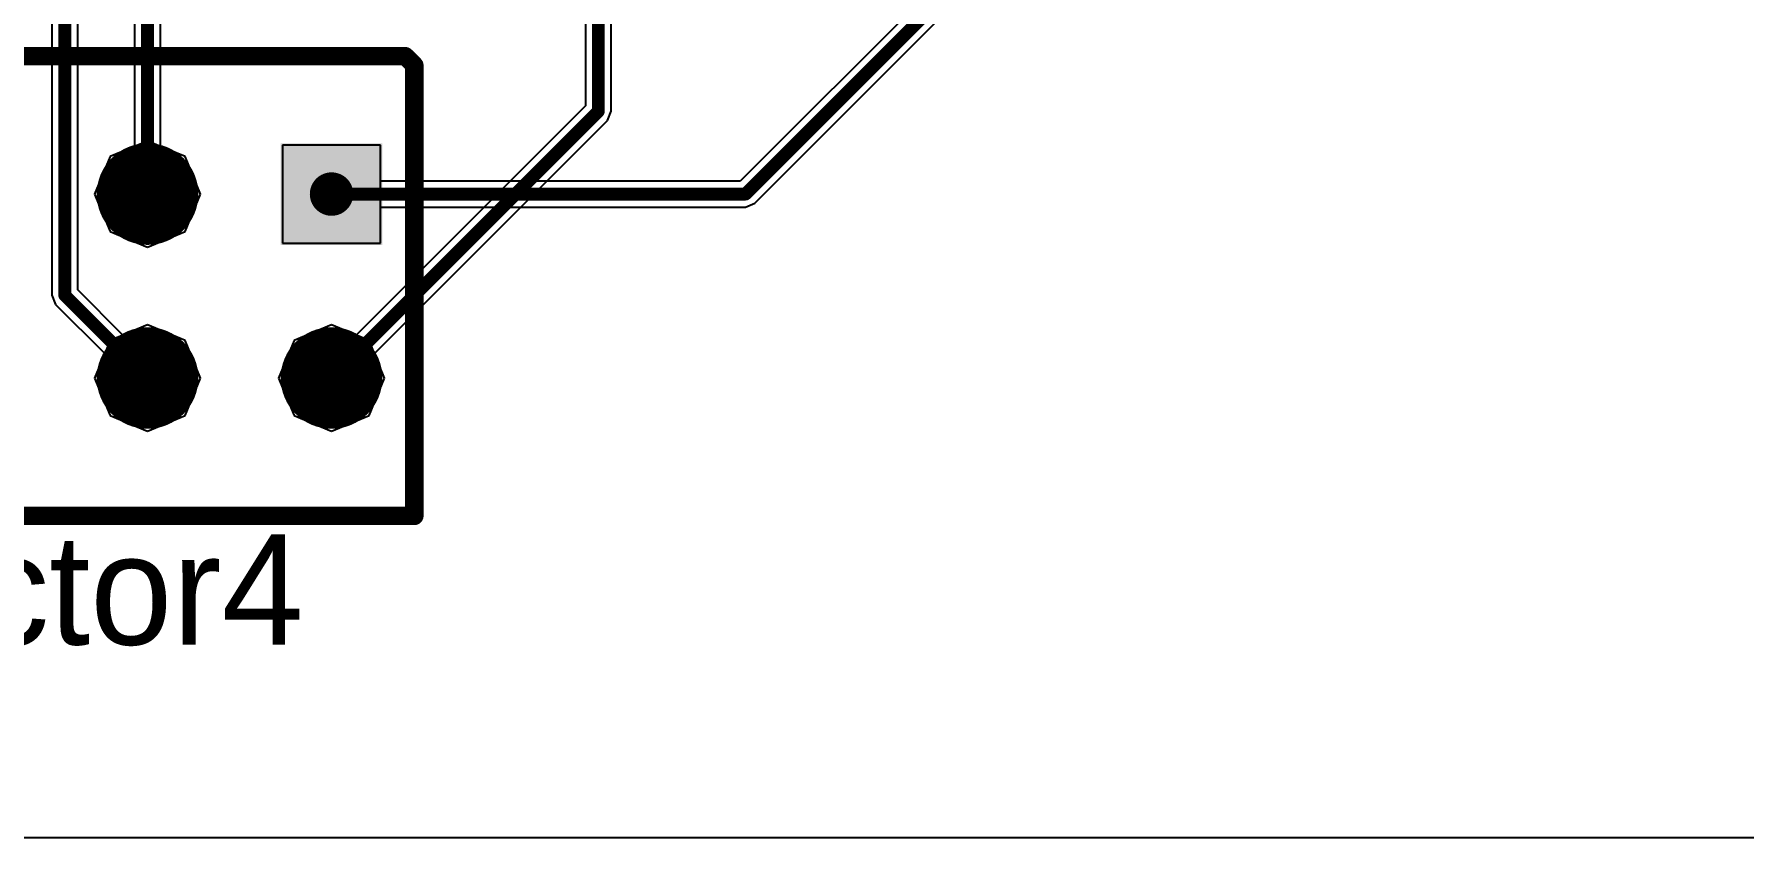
# Model space of a CAD drawing. Header units: millimetres. Extents: x 67 to 176, y 11 to 117.
# Drawn here: x 123.78 to 147.38, y 11.3 to 22.4 of the extents above; entities that cross this region are included whole.
import ezdxf

# ---------------------------------------------------------------- set-up
doc = ezdxf.new("R2010")
doc.units = ezdxf.units.MM
for name, color, linetype in [('BottomLayer', 5, 'Continuous'), ('BottomSolder', 6, 'Continuous'), ('MultiLayer', 9, 'Continuous'), ('PadHoleLayer', 156, 'Continuous'), ('TopLayer', 1, 'Continuous'), ('TopOverlay', 2, 'Continuous'), ('TopSolder', 216, 'Continuous')]:
    doc.layers.add(name, color=color, linetype=linetype)

# ---------------------------------------------------------------- blocks, each defined once
blk = doc.blocks.new('C_________14')
at = {"layer": 'BottomLayer', "const_width": 0.6}
for points in [[(2.24, 0, 1), (2.84, 0, 1)], [(-0.3, -2.54, 1), (0.3, -2.54, 1)], [(2.24, -2.54, 1), (2.84, -2.54, 1)], [(-0.3, -5.08, 1), (0.3, -5.08, 1)], [(2.24, -5.08, 1), (2.84, -5.08, 1)], [(-0.3, -7.62, 1), (0.3, -7.62, 1)], [(2.24, -7.62, 1), (2.84, -7.62, 1)]]:
    blk.add_lwpolyline(points, format="xyb", close=True, dxfattribs=at)
at = {"layer": 'BottomLayer'}
blk.add_solid([(-0.6, -0.6), (0.6, -0.6), (-0.6, 0.6), (0.6, 0.6)], dxfattribs=at)
at = {"layer": 'BottomSolder', "const_width": 0.702}
for points in [[(2.189, 0, 1), (2.891, 0, 1)], [(-0.351, -2.54, 1), (0.351, -2.54, 1)], [(2.189, -2.54, 1), (2.891, -2.54, 1)], [(-0.351, -5.08, 1), (0.351, -5.08, 1)], [(2.189, -5.08, 1), (2.891, -5.08, 1)], [(-0.351, -7.62, 1), (0.351, -7.62, 1)], [(2.189, -7.62, 1), (2.891, -7.62, 1)]]:
    blk.add_lwpolyline(points, format="xyb", close=True, dxfattribs=at)
at = {"layer": 'BottomSolder'}
blk.add_solid([(-0.702, -0.702), (0.702, -0.702), (-0.702, 0.702), (0.702, 0.702)], dxfattribs=at)
at = {"layer": 'MultiLayer', "const_width": 0.6}
for points in [[(2.24, 0, 1), (2.84, 0, 1)], [(-0.3, -2.54, 1), (0.3, -2.54, 1)], [(2.24, -2.54, 1), (2.84, -2.54, 1)], [(-0.3, -5.08, 1), (0.3, -5.08, 1)], [(2.24, -5.08, 1), (2.84, -5.08, 1)], [(-0.3, -7.62, 1), (0.3, -7.62, 1)], [(2.24, -7.62, 1), (2.84, -7.62, 1)]]:
    blk.add_lwpolyline(points, format="xyb", close=True, dxfattribs=at)
at = {"layer": 'MultiLayer'}
blk.add_solid([(-0.6, -0.6), (0.6, -0.6), (-0.6, 0.6), (0.6, 0.6)], dxfattribs=at)
at = {"layer": 'PadHoleLayer', "const_width": 0.3}
for points in [[(-0.15, 0, 1), (0.15, 0, 1)], [(2.39, 0, 1), (2.69, 0, 1)], [(-0.15, -2.54, 1), (0.15, -2.54, 1)], [(2.39, -2.54, 1), (2.69, -2.54, 1)], [(-0.15, -5.08, 1), (0.15, -5.08, 1)], [(2.39, -5.08, 1), (2.69, -5.08, 1)], [(-0.15, -7.62, 1), (0.15, -7.62, 1)], [(2.39, -7.62, 1), (2.69, -7.62, 1)]]:
    blk.add_lwpolyline(points, format="xyb", close=True, dxfattribs=at)
at = {"layer": 'TopLayer', "const_width": 0.6}
for points in [[(2.24, 0, 1), (2.84, 0, 1)], [(-0.3, -2.54, 1), (0.3, -2.54, 1)], [(2.24, -2.54, 1), (2.84, -2.54, 1)], [(-0.3, -5.08, 1), (0.3, -5.08, 1)], [(2.24, -5.08, 1), (2.84, -5.08, 1)], [(-0.3, -7.62, 1), (0.3, -7.62, 1)], [(2.24, -7.62, 1), (2.84, -7.62, 1)]]:
    blk.add_lwpolyline(points, format="xyb", close=True, dxfattribs=at)
at = {"layer": 'TopLayer'}
blk.add_solid([(-0.6, -0.6), (0.6, -0.6), (-0.6, 0.6), (0.6, 0.6)], dxfattribs=at)
at = {"layer": 'TopOverlay', "const_width": 0.254}
for points in [[(-1.905, 1.016), (-1.778, 1.143)], [(4.445, 1.143), (-1.778, 1.143)], [(4.445, -8.89), (4.445, 1.143)], [(-1.905, -8.89), (-1.905, 1.016)], [(4.445, -8.89), (-1.905, -8.89)]]:
    blk.add_lwpolyline(points, dxfattribs=at)
at = {"layer": 'TopOverlay', "const_width": 0.127}
for points in [[(-1.841, 1.143, 1), (-1.714, 1.143, 1)], [(-1.841, 1.143, 1), (-1.714, 1.143, 1)], [(4.381, 1.143, 1), (4.508, 1.143, 1)], [(4.381, 1.143, 1), (4.508, 1.143, 1)], [(-1.968, 1.016, 1), (-1.841, 1.016, 1)], [(-1.968, 1.016, 1), (-1.841, 1.016, 1)], [(-1.968, -8.89, 1), (-1.841, -8.89, 1)], [(-1.968, -8.89, 1), (-1.841, -8.89, 1)], [(4.381, -8.89, 1), (4.508, -8.89, 1)], [(4.381, -8.89, 1), (4.508, -8.89, 1)]]:
    blk.add_lwpolyline(points, format="xyb", close=True, dxfattribs=at)
at = {"layer": 'TopSolder', "const_width": 0.702}
for points in [[(2.189, 0, 1), (2.891, 0, 1)], [(-0.351, -2.54, 1), (0.351, -2.54, 1)], [(2.189, -2.54, 1), (2.891, -2.54, 1)], [(-0.351, -5.08, 1), (0.351, -5.08, 1)], [(2.189, -5.08, 1), (2.891, -5.08, 1)], [(-0.351, -7.62, 1), (0.351, -7.62, 1)], [(2.189, -7.62, 1), (2.891, -7.62, 1)]]:
    blk.add_lwpolyline(points, format="xyb", close=True, dxfattribs=at)
at = {"layer": 'TopSolder'}
blk.add_solid([(-0.702, -0.702), (0.702, -0.702), (-0.702, 0.702), (0.702, 0.702)], dxfattribs=at)

msp = doc.modelspace()

# ---------------------------------------------------------------- linework, layer by layer
at = {"layer": 'BottomLayer'}
for p, q in [((131.393, 24.323), (131.393, 21.41)), ((131.751, 21.336), (131.751, 24.323)), ((131.393, 21.41), (128.228, 18.245)), ((131.698, 21.21), (131.751, 21.336)), ((128.481, 17.992), (131.698, 21.21)), ((125.349, 20.925), (124.831, 20.711)), ((125.867, 20.711), (125.349, 20.925)), ((128.565, 20.869), (127.213, 20.869)), ((127.213, 20.869), (127.213, 19.517)), ((128.565, 19.517), (128.565, 20.869)), ((124.831, 20.711), (124.617, 20.193)), ((126.081, 20.193), (125.867, 20.711)), ((124.617, 20.193), (124.831, 19.675)), ((125.867, 19.675), (126.081, 20.193)), ((124.831, 19.675), (125.349, 19.461)), ((125.349, 19.461), (125.867, 19.675)), ((127.213, 19.517), (128.565, 19.517)), ((125.349, 18.385), (124.831, 18.171)), ((125.867, 18.171), (125.349, 18.385)), ((127.889, 18.385), (127.371, 18.171)), ((128.228, 18.245), (127.889, 18.385)), ((124.831, 18.171), (124.617, 17.653)), ((126.081, 17.653), (125.867, 18.171)), ((127.371, 18.171), (127.157, 17.653)), ((128.621, 17.653), (128.481, 17.992)), ((124.617, 17.653), (124.831, 17.135)), ((125.867, 17.135), (126.081, 17.653)), ((127.157, 17.653), (127.371, 17.135)), ((128.407, 17.135), (128.621, 17.653)), ((124.831, 17.135), (125.349, 16.921)), ((125.349, 16.921), (125.867, 17.135)), ((127.371, 17.135), (127.889, 16.921)), ((127.889, 16.921), (128.407, 17.135)), ((176.149, 11.303), (67.437, 11.303))]:
    msp.add_line(p, q, dxfattribs=at)
at = {"layer": 'BottomLayer', "const_width": 0.178}
for points in [[(131.572, 21.336), (131.572, 25.019)], [(127.889, 17.653), (131.572, 21.336)]]:
    msp.add_lwpolyline(points, dxfattribs=at)
at = {"layer": 'BottomLayer', "const_width": 0.0889}
for points in [[(131.528, 21.336, 1), (131.616, 21.336, 1)], [(131.528, 21.336, 1), (131.616, 21.336, 1)], [(127.845, 17.653, 1), (127.933, 17.653, 1)]]:
    msp.add_lwpolyline(points, format="xyb", close=True, dxfattribs=at)
at = {"layer": 'TopLayer'}
for p, q in [((124.027, 30.988), (124.027, 18.796)), ((124.385, 18.87), (124.385, 30.914)), ((138.124, 24.966), (133.53, 20.372)), ((133.73, 20.067), (138.429, 24.766)), ((125.17, 23.346), (125.17, 20.851)), ((125.528, 20.851), (125.528, 23.272)), ((125.17, 20.851), (124.831, 20.711)), ((125.867, 20.711), (125.528, 20.851)), ((128.565, 20.869), (127.213, 20.869)), ((127.213, 20.869), (127.213, 19.517)), ((128.565, 20.372), (128.565, 20.869)), ((124.831, 20.711), (124.617, 20.193)), ((126.081, 20.193), (125.867, 20.711)), ((133.53, 20.372), (128.565, 20.372)), ((124.617, 20.193), (124.831, 19.675)), ((125.867, 19.675), (126.081, 20.193)), ((133.604, 20.014), (133.73, 20.067)), ((128.565, 19.517), (128.565, 20.014)), ((128.565, 20.014), (133.604, 20.014)), ((124.831, 19.675), (125.349, 19.461)), ((125.349, 19.461), (125.867, 19.675)), ((127.213, 19.517), (128.565, 19.517)), ((124.027, 18.796), (124.08, 18.67)), ((124.08, 18.67), (124.757, 17.992)), ((125.01, 18.245), (124.385, 18.87)), ((125.349, 18.385), (125.01, 18.245)), ((125.867, 18.171), (125.349, 18.385)), ((127.889, 18.385), (127.371, 18.171)), ((128.407, 18.171), (127.889, 18.385)), ((124.757, 17.992), (124.617, 17.653)), ((126.081, 17.653), (125.867, 18.171)), ((127.371, 18.171), (127.157, 17.653)), ((128.621, 17.653), (128.407, 18.171)), ((124.617, 17.653), (124.831, 17.135)), ((125.867, 17.135), (126.081, 17.653)), ((127.157, 17.653), (127.371, 17.135)), ((128.407, 17.135), (128.621, 17.653)), ((124.831, 17.135), (125.349, 16.921)), ((125.349, 16.921), (125.867, 17.135)), ((127.371, 17.135), (127.889, 16.921)), ((127.889, 16.921), (128.407, 17.135)), ((175.768, 11.303), (67.4, 11.303))]:
    msp.add_line(p, q, dxfattribs=at)
at = {"layer": 'TopLayer', "const_width": 0.178}
for points in [[(124.206, 18.796), (124.206, 30.988)], [(133.604, 20.193), (138.303, 24.892)], [(125.349, 20.193), (125.349, 23.346)], [(127.889, 20.193), (133.604, 20.193)], [(124.206, 18.796), (125.349, 17.653)]]:
    msp.add_lwpolyline(points, dxfattribs=at)
at = {"layer": 'TopLayer', "const_width": 0.0889}
for points in [[(125.305, 20.193, 1), (125.393, 20.193, 1)], [(127.845, 20.193, 1), (127.933, 20.193, 1)], [(133.56, 20.193, 1), (133.648, 20.193, 1)], [(133.56, 20.193, 1), (133.648, 20.193, 1)], [(124.162, 18.796, 1), (124.25, 18.796, 1)], [(124.162, 18.796, 1), (124.25, 18.796, 1)], [(125.305, 17.653, 1), (125.393, 17.653, 1)]]:
    msp.add_lwpolyline(points, format="xyb", close=True, dxfattribs=at)

# ---------------------------------------------------------------- block references
at = {"rotation": 270}
msp.add_blockref('C_________14', (127.889, 20.193), dxfattribs=at)

# ---------------------------------------------------------------- texts
at = {"layer": 'TopOverlay'}
msp.add_text('Connector4', height=1.524, dxfattribs=at).set_placement((116.967, 13.97))

doc.saveas('drawing.dxf')
